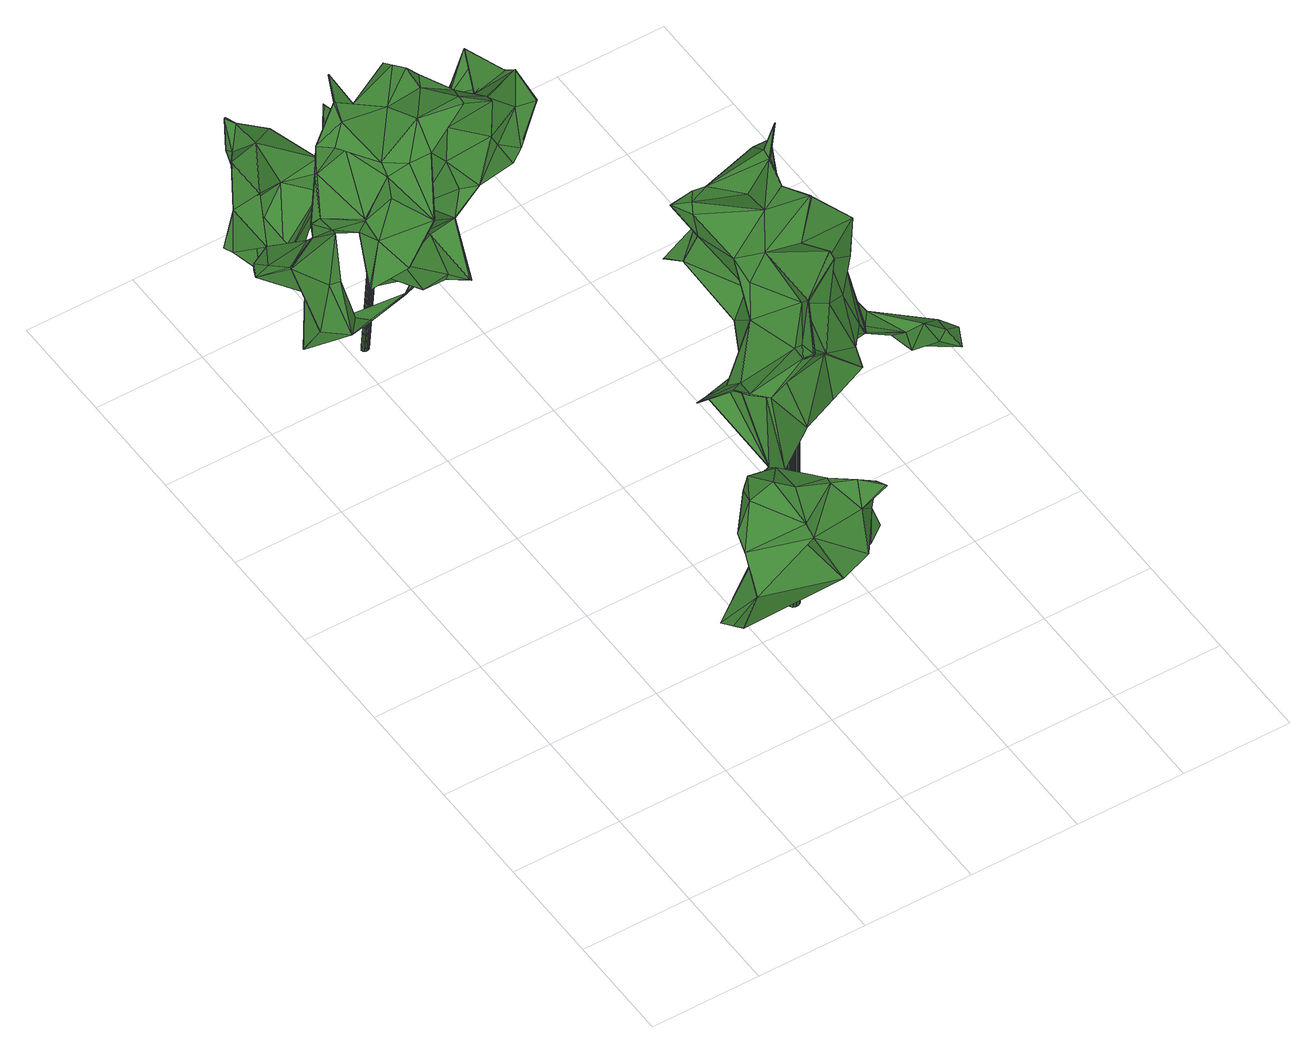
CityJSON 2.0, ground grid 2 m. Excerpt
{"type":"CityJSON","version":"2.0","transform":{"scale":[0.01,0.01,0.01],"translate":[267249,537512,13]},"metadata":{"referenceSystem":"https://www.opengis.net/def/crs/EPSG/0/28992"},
"CityObjects":{
"tree1":{"type":"SolitaryVegetationObject","attributes":{"gtid":430,"crown_width_m":5.6,"crown_median_z":18.45,"crown_r50_m":0.289,"crown_porosity":0.92,"trunk_H_m":5.14,"trunk_DBH_m":0.209,"trunk_radius_m":0.105,"trunk_base_height_m":13.31,"original_gtid":"488"},"geometry":[{"type":"Solid","lod":"3","boundaries":[[[[0,1,2]],[[3,4,5]],[[6,7,8]],[[9,10,11]],[[12,13,14]],[[15,16,17]],[[18,19,20]],[[21,22,23]],[[24,22,21]],[[25,26,27]],[[28,29,30]],[[31,32,33]],[[31,14,13]],[[34,35,36]],[[37,36,35]],[[5,4,1]],[[13,1,4]],[[38,39,40]],[[41,24,42]],[[12,43,44]],[[45,46,47]],[[48,45,47]],[[49,40,39]],[[50,51,52]],[[50,52,53]],[[54,55,56]],[[57,30,58]],[[3,5,59]],[[36,38,49]],[[60,38,36]],[[61,62,63]],[[38,64,39]],[[24,21,65]],[[66,4,3]],[[67,68,33]],[[59,5,69]],[[70,71,72]],[[49,38,40]],[[73,74,75]],[[34,39,64]],[[76,77,27]],[[76,27,26]],[[78,79,80]],[[12,14,31]],[[81,24,82]],[[8,64,38]],[[83,84,85]],[[83,86,84]],[[87,88,48]],[[48,88,89]],[[90,11,91]],[[72,92,93]],[[94,57,95]],[[94,30,57]],[[29,28,96]],[[97,98,99]],[[72,54,70]],[[31,43,12]],[[13,12,2]],[[100,101,79]],[[102,103,104]],[[64,35,34]],[[39,34,49]],[[105,73,75]],[[74,63,75]],[[41,42,106]],[[49,34,36]],[[2,107,61]],[[108,109,99]],[[31,33,43]],[[110,111,16]],[[112,113,108]],[[86,108,113]],[[45,114,46]],[[112,108,115]],[[116,85,117]],[[84,117,85]],[[118,119,77]],[[93,119,118]],[[6,9,7]],[[115,120,20]],[[16,15,110]],[[114,110,15]],[[114,71,46]],[[84,95,117]],[[121,12,44]],[[121,107,12]],[[64,8,35]],[[37,35,8]],[[63,122,123]],[[24,65,42]],[[51,50,124]],[[50,10,124]],[[63,74,122]],[[125,126,127]],[[128,44,129]],[[28,130,88]],[[7,11,90]],[[59,131,3]],[[76,3,131]],[[76,66,3]],[[46,132,47]],[[94,95,84]],[[133,134,135]],[[7,9,11]],[[115,72,120]],[[136,125,127]],[[137,138,83]],[[66,32,4]],[[139,6,60]],[[88,140,28]],[[96,28,140]],[[141,100,54]],[[142,16,111]],[[38,60,6]],[[116,82,137]],[[143,91,10]],[[143,10,50]],[[137,82,24]],[[74,17,16]],[[2,12,107]],[[138,137,41]],[[138,41,106]],[[30,135,58]],[[123,61,63]],[[82,144,145]],[[146,6,147]],[[38,6,8]],[[24,41,137]],[[146,98,97]],[[147,98,146]],[[146,124,6]],[[80,79,101]],[[147,80,101]],[[124,148,51]],[[122,149,123]],[[112,150,151]],[[110,152,153]],[[60,36,139]],[[37,139,36]],[[16,125,149]],[[16,149,74]],[[74,149,122]],[[123,149,125]],[[30,94,154]],[[127,155,136]],[[127,126,155]],[[53,134,50]],[[118,156,93]],[[72,93,156]],[[8,7,37]],[[157,96,140]],[[120,72,156]],[[59,152,131]],[[59,69,152]],[[114,102,104]],[[132,56,55]],[[108,54,115]],[[108,141,54]],[[106,83,138]],[[158,76,159]],[[160,37,7]],[[160,7,90]],[[27,77,119]],[[57,161,145]],[[51,42,65]],[[133,157,48]],[[110,162,152]],[[137,83,116]],[[163,53,161]],[[54,72,115]],[[18,164,165]],[[143,134,133]],[[68,129,44]],[[87,48,157]],[[10,9,124]],[[6,124,9]],[[78,54,100]],[[86,83,166]],[[86,166,167]],[[98,101,141]],[[132,46,70]],[[70,46,71]],[[150,168,169]],[[170,168,150]],[[164,171,172]],[[135,163,58]],[[21,173,65]],[[117,174,116]],[[135,53,163]],[[168,170,104]],[[169,168,130]],[[169,130,28]],[[23,175,21]],[[176,177,73]],[[108,99,141]],[[98,141,99]],[[58,161,57]],[[58,163,161]],[[143,133,178]],[[157,133,96]],[[65,173,51]],[[171,104,172]],[[179,180,166]],[[114,104,110]],[[181,156,182]],[[120,156,183]],[[179,167,180]],[[166,180,167]],[[80,147,184]],[[117,95,174]],[[154,94,112]],[[135,134,53]],[[141,101,100]],[[121,105,61]],[[121,61,107]],[[50,134,143]],[[123,0,61]],[[2,61,0]],[[94,113,112]],[[84,113,94]],[[84,86,113]],[[88,130,103]],[[112,19,185]],[[93,17,119]],[[173,53,52]],[[173,52,51]],[[45,102,114]],[[33,32,67]],[[132,70,56]],[[70,54,56]],[[93,92,15]],[[77,76,118]],[[13,32,31]],[[4,32,13]],[[177,119,17]],[[177,17,73]],[[78,55,54]],[[100,79,78]],[[126,186,155]],[[147,101,98]],[[139,37,160]],[[80,132,55]],[[80,55,78]],[[144,57,145]],[[23,22,187]],[[174,82,116]],[[162,110,182]],[[182,118,162]],[[71,114,92]],[[71,92,72]],[[121,128,105]],[[121,44,128]],[[68,44,43]],[[43,33,68]],[[125,16,142]],[[115,20,19]],[[115,19,112]],[[2,1,188]],[[131,152,162]],[[119,177,129]],[[118,76,162]],[[67,32,158]],[[76,32,66]],[[158,32,76]],[[189,20,120]],[[90,91,190]],[[73,17,74]],[[27,129,68]],[[119,129,27]],[[112,151,154]],[[128,176,105]],[[27,68,67]],[[83,179,166]],[[191,90,190]],[[182,110,171]],[[171,110,104]],[[86,167,179]],[[25,27,67]],[[73,105,176]],[[191,80,90]],[[13,188,1]],[[2,188,13]],[[42,51,148]],[[42,148,106]],[[92,114,15]],[[91,11,10]],[[129,177,128]],[[176,128,177]],[[61,105,62]],[[75,63,62]],[[15,17,93]],[[83,106,179]],[[132,190,47]],[[191,190,132]],[[173,21,175]],[[116,83,85]],[[30,29,135]],[[112,185,150]],[[165,185,18]],[[96,133,135]],[[76,26,159]],[[96,135,29]],[[28,151,169]],[[150,169,151]],[[154,151,30]],[[28,30,151]],[[18,185,19]],[[136,155,125]],[[187,22,81]],[[24,81,22]],[[150,185,170]],[[165,170,185]],[[170,172,104]],[[162,76,131]],[[165,172,170]],[[165,164,172]],[[1,0,155]],[[184,147,192]],[[123,125,155]],[[123,155,0]],[[168,103,130]],[[142,111,110]],[[164,18,189]],[[110,153,142]],[[18,20,189]],[[181,164,189]],[[80,193,90]],[[160,90,193]],[[175,145,161]],[[120,183,181]],[[189,120,181]],[[89,103,102]],[[125,142,153]],[[88,103,89]],[[125,153,126]],[[160,193,184]],[[80,184,193]],[[144,174,57]],[[191,132,80]],[[104,103,168]],[[161,53,173]],[[1,186,5]],[[99,109,106]],[[106,97,99]],[[155,186,1]],[[186,126,153]],[[86,179,108]],[[179,109,108]],[[179,106,109]],[[81,82,145]],[[174,95,57]],[[153,152,69]],[[25,158,159]],[[25,159,26]],[[6,192,147]],[[75,62,105]],[[82,174,144]],[[184,192,160]],[[160,192,139]],[[6,139,192]],[[69,186,153]],[[69,5,186]],[[181,171,164]],[[182,171,181]],[[97,106,148]],[[143,178,91]],[[190,91,178]],[[190,178,47]],[[67,194,25]],[[25,194,158]],[[67,158,194]],[[182,156,118]],[[183,156,181]],[[89,102,48]],[[48,102,45]],[[146,148,124]],[[97,148,146]],[[157,140,87]],[[87,140,88]],[[47,178,48]],[[133,48,178]],[[187,175,23]],[[161,173,175]],[[81,145,187]],[[175,187,145]],[[195,196,197]],[[195,197,198]],[[198,197,199]],[[198,199,200]],[[197,196,201]],[[197,201,199]],[[199,201,202]],[[199,202,200]],[[201,196,203]],[[201,203,202]],[[202,203,204]],[[202,204,200]],[[203,196,205]],[[203,205,204]],[[204,205,206]],[[204,206,200]],[[205,196,207]],[[205,207,206]],[[206,207,208]],[[206,208,200]],[[207,196,209]],[[207,209,208]],[[208,209,210]],[[208,210,200]],[[209,196,211]],[[209,211,210]],[[210,211,212]],[[210,212,200]],[[211,196,213]],[[211,213,212]],[[212,213,214]],[[212,214,200]],[[213,196,215]],[[213,215,214]],[[214,215,216]],[[214,216,200]],[[215,196,217]],[[215,217,216]],[[216,217,218]],[[216,218,200]],[[217,196,219]],[[217,219,218]],[[218,219,220]],[[218,220,200]],[[219,196,221]],[[219,221,220]],[[220,221,222]],[[220,222,200]],[[221,196,223]],[[221,223,222]],[[222,223,224]],[[222,224,200]],[[223,196,225]],[[223,225,224]],[[224,225,226]],[[224,226,200]],[[225,196,227]],[[225,227,226]],[[226,227,228]],[[226,228,200]],[[227,196,229]],[[227,229,228]],[[228,229,230]],[[228,230,200]],[[229,196,231]],[[229,231,230]],[[230,231,232]],[[230,232,200]],[[231,196,233]],[[231,233,232]],[[232,233,234]],[[232,234,200]],[[233,196,235]],[[233,235,234]],[[234,235,236]],[[234,236,200]],[[235,196,237]],[[235,237,236]],[[236,237,238]],[[236,238,200]],[[237,196,239]],[[237,239,238]],[[238,239,240]],[[238,240,200]],[[239,196,241]],[[239,241,240]],[[240,241,242]],[[240,242,200]],[[241,196,243]],[[241,243,242]],[[242,243,244]],[[242,244,200]],[[243,196,195]],[[243,195,244]],[[244,195,198]],[[244,198,200]]]]}]},
"tree2":{"type":"SolitaryVegetationObject","attributes":{"gtid":500,"crown_width_m":4.44,"crown_median_z":16.83,"crown_r50_m":0.235,"crown_porosity":0.922,"trunk_H_m":3.79,"trunk_DBH_m":0.131,"trunk_radius_m":0.0655,"trunk_base_height_m":13.04,"original_gtid":"569"},"geometry":[{"type":"Solid","lod":"3","boundaries":[[[[245,246,247]],[[248,249,250]],[[251,252,253]],[[251,253,254]],[[255,256,257]],[[255,257,258]],[[259,260,261]],[[262,263,264]],[[262,264,265]],[[266,267,248]],[[268,267,266]],[[255,258,269]],[[255,269,247]],[[270,271,272]],[[273,253,274]],[[248,267,275]],[[276,277,278]],[[277,271,278]],[[279,280,281]],[[265,264,254]],[[257,282,283]],[[284,285,286]],[[287,288,289]],[[287,289,290]],[[288,291,289]],[[292,289,291]],[[293,294,295]],[[296,297,298]],[[247,246,299]],[[300,301,279]],[[302,303,289]],[[304,305,293]],[[306,307,308]],[[288,309,310]],[[311,312,265]],[[306,308,313]],[[310,309,314]],[[315,316,317]],[[315,317,313]],[[310,314,318]],[[319,320,321]],[[322,323,324]],[[322,314,323]],[[249,266,250]],[[325,266,249]],[[326,325,249]],[[327,328,329]],[[326,249,330]],[[270,300,281]],[[292,331,302]],[[332,333,334]],[[335,303,302]],[[316,315,336]],[[322,324,337]],[[338,339,340]],[[341,342,343]],[[322,337,318]],[[322,318,314]],[[330,344,326]],[[337,345,346]],[[347,348,349]],[[297,303,298]],[[299,256,255]],[[350,351,352]],[[353,312,354]],[[355,260,356]],[[357,316,358]],[[351,350,349]],[[359,360,361]],[[349,350,362]],[[293,359,304]],[[363,311,273]],[[363,273,274]],[[364,260,259]],[[365,361,366]],[[367,319,368]],[[367,369,319]],[[370,316,371]],[[327,366,279]],[[253,265,254]],[[253,273,265]],[[353,372,355]],[[282,257,256]],[[321,373,374]],[[348,375,285]],[[310,318,376]],[[377,378,379]],[[262,312,353]],[[246,380,381]],[[382,383,290]],[[384,385,386]],[[384,386,387]],[[313,308,388]],[[310,291,288]],[[389,390,391]],[[392,393,377]],[[370,341,343]],[[369,394,395]],[[396,397,269]],[[381,380,282]],[[398,399,305]],[[398,305,304]],[[400,358,401]],[[284,348,285]],[[309,402,314]],[[302,331,335]],[[403,404,369]],[[400,357,358]],[[349,348,286]],[[286,348,284]],[[405,355,356]],[[406,377,379]],[[379,378,407]],[[408,407,378]],[[298,303,335]],[[409,410,254]],[[316,357,317]],[[389,270,281]],[[385,339,411]],[[412,413,414]],[[412,414,415]],[[336,388,416]],[[388,308,307]],[[417,342,341]],[[293,399,415]],[[329,328,298]],[[403,418,394]],[[419,394,418]],[[300,277,301]],[[293,305,399]],[[262,420,263]],[[272,271,277]],[[307,421,388]],[[417,416,422]],[[336,416,417]],[[388,315,313]],[[349,423,424]],[[369,425,319]],[[426,425,369]],[[401,405,356]],[[413,427,428]],[[363,252,354]],[[259,280,429]],[[275,267,346]],[[430,368,422]],[[431,432,364]],[[400,432,431]],[[411,339,433]],[[354,251,434]],[[295,408,378]],[[285,435,436]],[[335,331,437]],[[411,433,387]],[[438,433,439]],[[387,433,438]],[[415,440,412]],[[336,315,388]],[[440,441,275]],[[345,337,324]],[[270,272,300]],[[422,374,417]],[[321,374,422]],[[442,332,443]],[[429,280,423]],[[300,272,277]],[[349,389,351]],[[286,389,349]],[[365,329,437]],[[332,444,407]],[[351,261,352]],[[429,364,259]],[[278,380,246]],[[352,260,350]],[[397,247,269]],[[355,372,260]],[[295,378,377]],[[373,321,326]],[[354,445,353]],[[301,277,446]],[[353,355,420]],[[319,321,422]],[[346,267,337]],[[287,447,288]],[[297,448,303]],[[333,413,428]],[[333,428,334]],[[331,291,376]],[[334,428,449]],[[371,341,370]],[[415,443,294]],[[442,443,415]],[[400,401,356]],[[450,451,452]],[[453,452,451]],[[342,417,421]],[[342,421,307]],[[261,454,259]],[[304,361,365]],[[354,434,445]],[[299,255,247]],[[349,424,347]],[[388,417,374]],[[293,393,257]],[[453,323,455]],[[339,385,340]],[[456,457,427]],[[434,251,458]],[[326,320,325]],[[419,437,395]],[[319,422,368]],[[391,271,270]],[[440,459,452]],[[388,421,417]],[[409,306,410]],[[302,289,292]],[[326,321,320]],[[352,261,260]],[[434,362,372]],[[350,372,362]],[[350,260,372]],[[283,380,460]],[[454,280,259]],[[323,451,324]],[[279,281,300]],[[265,273,311]],[[332,414,461]],[[345,324,450]],[[278,271,380]],[[274,252,363]],[[307,306,409]],[[320,425,426]],[[319,425,320]],[[437,298,335]],[[367,368,403]],[[403,368,398]],[[413,461,414]],[[462,258,334]],[[391,390,423]],[[320,426,325]],[[437,329,298]],[[297,296,383]],[[336,371,316]],[[355,405,463]],[[406,435,285]],[[430,398,368]],[[423,436,424]],[[377,424,435]],[[436,435,424]],[[290,383,464]],[[331,292,291]],[[440,415,465]],[[395,437,331]],[[297,383,448]],[[391,270,389]],[[433,339,338]],[[452,412,440]],[[463,405,466]],[[463,466,439]],[[411,387,386]],[[411,386,385]],[[466,405,401]],[[438,439,466]],[[452,453,412]],[[348,347,375]],[[336,341,371]],[[313,317,357]],[[389,286,390]],[[338,467,264]],[[409,264,467]],[[409,254,264]],[[359,257,460]],[[318,369,376]],[[318,337,369]],[[376,369,395]],[[376,395,331]],[[468,469,327]],[[428,427,470]],[[268,337,267]],[[369,337,268]],[[441,373,344]],[[391,360,380]],[[336,417,341]],[[327,329,365]],[[285,436,423]],[[453,427,413]],[[427,453,471]],[[251,354,252]],[[462,470,396]],[[276,446,277]],[[413,412,453]],[[265,312,262]],[[271,391,380]],[[454,281,280]],[[448,382,303]],[[289,303,382]],[[278,472,276]],[[361,280,279]],[[250,266,248]],[[327,365,366]],[[455,473,456]],[[379,444,392]],[[392,444,393]],[[257,393,444]],[[293,415,294]],[[472,287,474]],[[472,474,276]],[[423,280,391]],[[377,406,424]],[[347,424,406]],[[281,454,389]],[[351,454,261]],[[389,454,351]],[[408,443,407]],[[294,443,475]],[[474,446,276]],[[246,476,278]],[[245,476,246]],[[356,477,400]],[[472,245,447]],[[472,447,287]],[[473,447,245]],[[430,422,416]],[[430,416,374]],[[399,430,374]],[[374,416,388]],[[356,260,477]],[[473,288,447]],[[473,309,288]],[[246,381,299]],[[380,283,282]],[[256,299,381]],[[256,381,282]],[[369,404,394]],[[354,312,363]],[[253,252,274]],[[445,372,353]],[[434,372,445]],[[377,393,295]],[[293,295,393]],[[355,463,338]],[[439,338,463]],[[361,279,366]],[[439,433,338]],[[357,400,431]],[[275,346,459]],[[275,459,440]],[[357,431,313]],[[306,313,431]],[[334,444,332]],[[334,257,444]],[[334,258,257]],[[456,427,471]],[[475,443,408]],[[430,399,398]],[[365,398,304]],[[437,419,365]],[[353,420,262]],[[455,471,453]],[[403,398,419]],[[398,365,419]],[[407,444,379]],[[327,469,328]],[[290,289,382]],[[435,392,377]],[[406,392,435]],[[406,379,392]],[[295,475,408]],[[374,373,465]],[[374,465,399]],[[278,476,472]],[[245,472,476]],[[382,448,383]],[[403,369,367]],[[407,443,332]],[[438,384,387]],[[298,328,296]],[[358,340,385]],[[385,401,358]],[[358,307,340]],[[452,459,450]],[[338,340,467]],[[474,287,478]],[[290,478,287]],[[414,332,442]],[[414,442,415]],[[464,478,290]],[[251,254,410]],[[450,324,451]],[[462,334,470]],[[311,363,312]],[[251,410,364]],[[429,251,364]],[[364,410,431]],[[431,410,306]],[[323,453,451]],[[406,375,347]],[[285,375,406]],[[369,325,426]],[[404,403,394]],[[395,394,419]],[[323,314,402]],[[323,402,455]],[[473,402,309]],[[473,455,402]],[[251,429,458]],[[349,458,423]],[[423,458,429]],[[275,441,248]],[[385,384,401]],[[370,343,316]],[[358,316,343]],[[358,343,307]],[[342,307,343]],[[423,390,285]],[[286,285,390]],[[373,326,344]],[[419,418,403]],[[478,446,474]],[[478,464,446]],[[301,446,464]],[[466,384,438]],[[466,401,384]],[[279,301,468]],[[279,468,327]],[[257,359,293]],[[338,264,263]],[[355,338,263]],[[355,263,420]],[[396,470,427]],[[396,427,397]],[[333,461,413]],[[332,461,333]],[[462,269,258]],[[462,396,269]],[[471,455,456]],[[268,266,325]],[[369,268,325]],[[310,376,291]],[[362,458,349]],[[434,458,362]],[[283,460,257]],[[340,307,479]],[[340,479,467]],[[364,477,260]],[[409,467,479]],[[409,479,307]],[[334,449,470]],[[449,428,470]],[[247,457,245]],[[397,457,247]],[[427,457,397]],[[473,457,456]],[[473,245,457]],[[304,359,361]],[[399,465,415]],[[294,475,295]],[[359,460,360]],[[280,360,391]],[[361,360,280]],[[380,360,460]],[[441,440,465]],[[441,465,373]],[[400,477,480]],[[400,480,432]],[[364,480,477]],[[364,432,480]],[[345,450,459]],[[345,459,346]],[[301,481,468]],[[301,464,481]],[[468,481,469]],[[328,469,481]],[[383,481,464]],[[383,296,481]],[[328,481,296]],[[248,441,344]],[[248,344,249]],[[249,344,330]],[[482,483,484]],[[482,484,485]],[[485,484,486]],[[485,486,487]],[[484,483,488]],[[484,488,486]],[[486,488,489]],[[486,489,487]],[[488,483,490]],[[488,490,489]],[[489,490,491]],[[489,491,487]],[[490,483,492]],[[490,492,491]],[[491,492,493]],[[491,493,487]],[[492,483,494]],[[492,494,493]],[[493,494,495]],[[493,495,487]],[[494,483,496]],[[494,496,495]],[[495,496,497]],[[495,497,487]],[[496,483,498]],[[496,498,497]],[[497,498,499]],[[497,499,487]],[[498,483,500]],[[498,500,499]],[[499,500,501]],[[499,501,487]],[[500,483,502]],[[500,502,501]],[[501,502,503]],[[501,503,487]],[[502,483,504]],[[502,504,503]],[[503,504,505]],[[503,505,487]],[[504,483,506]],[[504,506,505]],[[505,506,507]],[[505,507,487]],[[506,483,508]],[[506,508,507]],[[507,508,509]],[[507,509,487]],[[508,483,510]],[[508,510,509]],[[509,510,511]],[[509,511,487]],[[510,483,512]],[[510,512,511]],[[511,512,513]],[[511,513,487]],[[512,483,514]],[[512,514,513]],[[513,514,515]],[[513,515,487]],[[514,483,516]],[[514,516,515]],[[515,516,517]],[[515,517,487]],[[516,483,518]],[[516,518,517]],[[517,518,519]],[[517,519,487]],[[518,483,520]],[[518,520,519]],[[519,520,521]],[[519,521,487]],[[520,483,522]],[[520,522,521]],[[521,522,523]],[[521,523,487]],[[522,483,524]],[[522,524,523]],[[523,524,525]],[[523,525,487]],[[524,483,526]],[[524,526,525]],[[525,526,527]],[[525,527,487]],[[526,483,528]],[[526,528,527]],[[527,528,529]],[[527,529,487]],[[528,483,530]],[[528,530,529]],[[529,530,531]],[[529,531,487]],[[530,483,482]],[[530,482,531]],[[531,482,485]],[[531,485,487]]]]}]}
},
"vertices":[
[393,84,494],[302,103,566],[349,88,459],[243,196,603],[212,162,533],[296,115,592],[700,558,452],[727,485,452],[754,475,465],[674,523,463],[655,545,582],[665,506,469],[203,152,372],[200,109,484],[184,152,389],[366,326,493],[455,202,478],[396,250,400],[307,446,569],[367,452,569],[334,461,555],[618,709,760],[616,710,760],[625,706,796],[607,744,717],[332,255,421],[343,293,464],[292,274,412],[492,408,730],[558,448,770],[498,541,719],[169,167,392],[222,163,494],[214,201,390],[820,467,380],[783,475,407],[762,516,372],[740,488,400],[803,511,414],[833,496,393],[832,497,392],[581,704,672],[627,702,652],[214,201,388],[267,224,372],[517,400,600],[532,398,488],[588,399,528],[519,398,602],[826,496,370],[666,554,602],[646,629,596],[597,575,643],[659,535,710],[464,494,452],[559,500,379],[507,504,464],[534,598,745],[586,545,795],[282,189,630],[741,547,385],[364,127,430],[383,227,390],[460,179,394],[795,474,428],[628,701,653],[217,191,548],[270,237,403],[269,238,402],[313,173,615],[462,421,468],[476,386,474],[430,399,475],[388,234,341],[446,265,387],[426,225,368],[267,252,564],[300,308,423],[558,501,377],[581,531,417],[583,530,416],[591,688,770],[506,723,704],[473,704,652],[464,684,650],[434,716,709],[444,695,593],[471,390,656],[469,353,669],[459,369,649],[663,506,468],[634,479,532],[428,374,493],[347,315,469],[467,584,685],[451,678,712],[562,441,756],[577,661,495],[578,647,450],[575,659,495],[506,505,463],[587,547,427],[427,373,611],[467,353,668],[392,362,605],[353,216,342],[554,694,565],[247,166,426],[473,592,532],[560,660,545],[353,262,553],[395,200,443],[450,511,618],[500,598,586],[445,340,526],[419,490,543],[479,722,711],[433,715,711],[345,315,471],[300,309,421],[334,459,555],[308,187,386],[482,186,418],[461,178,476],[668,610,503],[445,141,580],[415,149,594],[444,111,598],[301,219,366],[292,275,410],[467,354,670],[272,247,598],[529,440,492],[561,454,642],[605,523,657],[554,524,723],[445,110,596],[506,725,703],[512,700,662],[739,545,384],[493,408,728],[510,560,504],[404,148,536],[610,489,602],[556,680,696],[588,667,769],[650,616,477],[621,588,434],[611,646,563],[457,201,477],[466,407,636],[508,452,677],[320,240,596],[378,180,592],[470,543,665],[408,125,552],[365,327,493],[510,450,677],[310,175,529],[325,218,544],[712,505,436],[572,607,770],[287,256,568],[587,544,793],[348,401,613],[347,401,615],[437,739,566],[435,738,566],[457,370,651],[469,390,657],[363,378,617],[388,371,601],[362,378,615],[594,650,719],[462,698,717],[590,667,768],[353,218,343],[356,242,389],[596,431,542],[446,696,592],[437,737,565],[374,426,587],[364,326,495],[367,450,567],[653,552,456],[374,423,596],[374,164,597],[624,706,797],[301,135,536],[309,445,568],[606,468,531],[596,509,525],[663,559,455],[673,523,461],[344,199,420],[485,425,31],[475,425,31],[485,428,31],[475,410,545],[475,413,545],[465,410,545],[484,431,31],[474,415,545],[482,433,31],[472,417,545],[480,434,31],[470,419,545],[477,435,31],[467,420,545],[475,435,31],[465,420,545],[472,435,31],[462,420,545],[470,434,31],[459,419,545],[467,432,31],[457,417,545],[466,430,31],[456,415,545],[465,427,31],[455,412,545],[465,425,31],[454,409,545],[465,422,31],[455,407,545],[466,420,31],[456,404,545],[468,417,31],[458,402,545],[470,416,31],[460,401,545],[473,415,31],[462,400,545],[475,415,31],[465,399,545],[478,415,31],[468,400,545],[480,416,31],[470,401,545],[483,418,31],[472,403,545],[484,420,31],[474,405,545],[485,423,31],[475,407,545],
[229,1082,468],[149,1119,435],[177,1074,396],[471,1311,434],[462,1346,420],[472,1331,439],[132,1322,224],[123,1374,185],[156,1370,190],[153,1381,208],[154,1103,362],[132,1105,352],[217,1128,301],[221,1101,296],[118,1279,312],[69,1320,290],[33,1260,320],[51,1389,227],[43,1401,231],[127,1389,247],[123,1376,186],[472,1340,460],[483,1263,505],[482,1264,504],[184,1102,374],[85,1210,398],[107,1189,422],[79,1204,438],[129,1382,130],[130,1381,129],[456,1278,426],[145,1153,456],[88,1195,454],[144,1151,455],[122,1236,426],[133,1223,380],[85,1212,398],[132,1107,353],[154,1105,363],[38,1165,209],[106,1130,234],[56,1146,256],[200,1190,522],[278,1206,564],[260,1264,549],[171,1260,570],[328,1273,546],[320,1301,571],[274,1190,307],[315,1214,250],[312,1218,246],[180,1296,577],[187,1323,613],[219,1302,544],[118,1094,363],[78,1206,438],[118,1256,485],[309,1325,563],[220,1301,546],[234,1204,369],[317,1212,364],[206,1359,284],[235,1393,309],[237,1362,315],[345,1175,587],[348,1193,585],[94,1375,161],[87,1369,183],[236,1361,316],[390,1161,579],[258,1389,396],[191,1346,412],[201,1371,370],[405,1199,546],[414,1290,411],[430,1346,402],[401,1335,390],[406,1199,544],[389,1163,496],[463,1206,482],[465,1356,482],[448,1368,402],[184,1249,513],[179,1272,555],[224,1277,506],[449,1367,401],[341,1298,546],[291,1152,290],[264,1092,316],[260,1096,302],[308,1349,547],[262,1390,406],[489,1246,518],[118,1424,305],[147,1465,355],[152,1443,343],[262,1392,407],[258,1391,395],[233,1393,403],[430,1346,400],[504,1207,473],[505,1208,472],[131,1204,189],[38,1167,208],[81,1229,258],[25,1289,289],[3,1251,318],[23,1287,306],[50,1387,227],[86,1367,183],[54,1393,317],[86,1365,362],[193,1360,351],[200,1373,370],[234,1202,369],[157,1205,402],[158,1207,403],[67,1283,284],[93,1374,160],[106,1305,276],[258,1219,445],[160,1204,424],[380,1264,393],[334,1291,408],[421,1260,487],[231,1405,447],[232,1403,446],[69,1320,288],[401,1335,388],[342,1330,396],[143,1179,205],[378,1252,530],[240,1182,205],[313,1216,245],[240,1180,204],[140,1162,421],[117,1096,363],[181,1294,579],[179,1295,579],[126,1496,383],[169,1463,375],[127,1497,382],[120,1517,381],[290,1385,368],[53,1225,332],[111,1204,280],[128,1212,381],[239,1180,206],[276,1171,291],[358,1231,519],[372,1257,516],[257,1136,372],[230,1111,416],[319,1236,388],[332,1256,354],[148,1400,320],[117,1425,406],[322,1186,535],[369,1220,404],[427,1230,439],[56,1401,418],[167,1169,195],[314,1170,262],[321,1218,245],[196,1367,276],[196,1365,276],[123,1497,366],[353,1210,393],[297,1125,395],[318,1210,364],[338,1222,354],[341,1330,397],[296,1399,392],[402,1166,469],[313,1204,481],[41,1401,231],[289,1386,369],[342,1330,398],[132,1203,277],[132,1205,190],[461,1306,439],[470,1340,460],[296,1125,397],[274,1043,340],[146,1264,311],[332,1291,407],[195,1358,309],[107,1328,253],[102,1486,346],[105,1327,251],[167,1170,197],[145,1181,206],[288,1282,490],[118,1516,381],[100,1485,347],[407,1234,378],[420,1286,397],[291,1176,289],[314,1172,264],[289,1153,289],[83,1372,246],[120,1254,485],[237,1167,519],[187,1322,615],[273,1042,340],[444,1161,439],[402,1164,469],[425,1155,421],[346,1130,438],[53,1227,333],[303,1160,491],[236,1135,454],[230,1083,466],[105,1304,274],[444,1163,437],[189,1119,387],[262,1138,346],[262,1092,316],[78,1422,352],[122,1259,543],[367,1272,377],[98,1463,363],[133,1410,299],[120,1256,485],[150,1248,534],[272,1044,340],[318,1146,432],[202,1174,502],[275,1161,526],[167,1242,524],[320,1218,247],[200,1161,465],[86,1391,318],[150,1246,535],[149,1401,318],[90,1376,266],[123,1260,541],[232,1275,4],[225,1275,4],[231,1276,4],[240,1252,383],[240,1253,383],[233,1252,383],[231,1278,4],[239,1255,383],[230,1279,4],[238,1256,383],[229,1281,4],[237,1257,383],[227,1281,4],[235,1258,383],[225,1282,4],[234,1259,383],[224,1281,4],[232,1258,383],[222,1281,4],[230,1258,383],[221,1280,4],[229,1257,383],[220,1279,4],[228,1256,383],[219,1277,4],[227,1254,383],[218,1275,4],[227,1253,383],[219,1274,4],[227,1251,383],[219,1272,4],[227,1249,383],[220,1271,4],[228,1248,383],[221,1270,4],[229,1247,383],[223,1269,4],[231,1246,383],[225,1269,4],[233,1245,382],[226,1269,4],[234,1246,382],[228,1269,4],[236,1246,382],[229,1270,4],[237,1247,382],[230,1271,4],[239,1248,383],[231,1273,4],[239,1250,383]
]}
